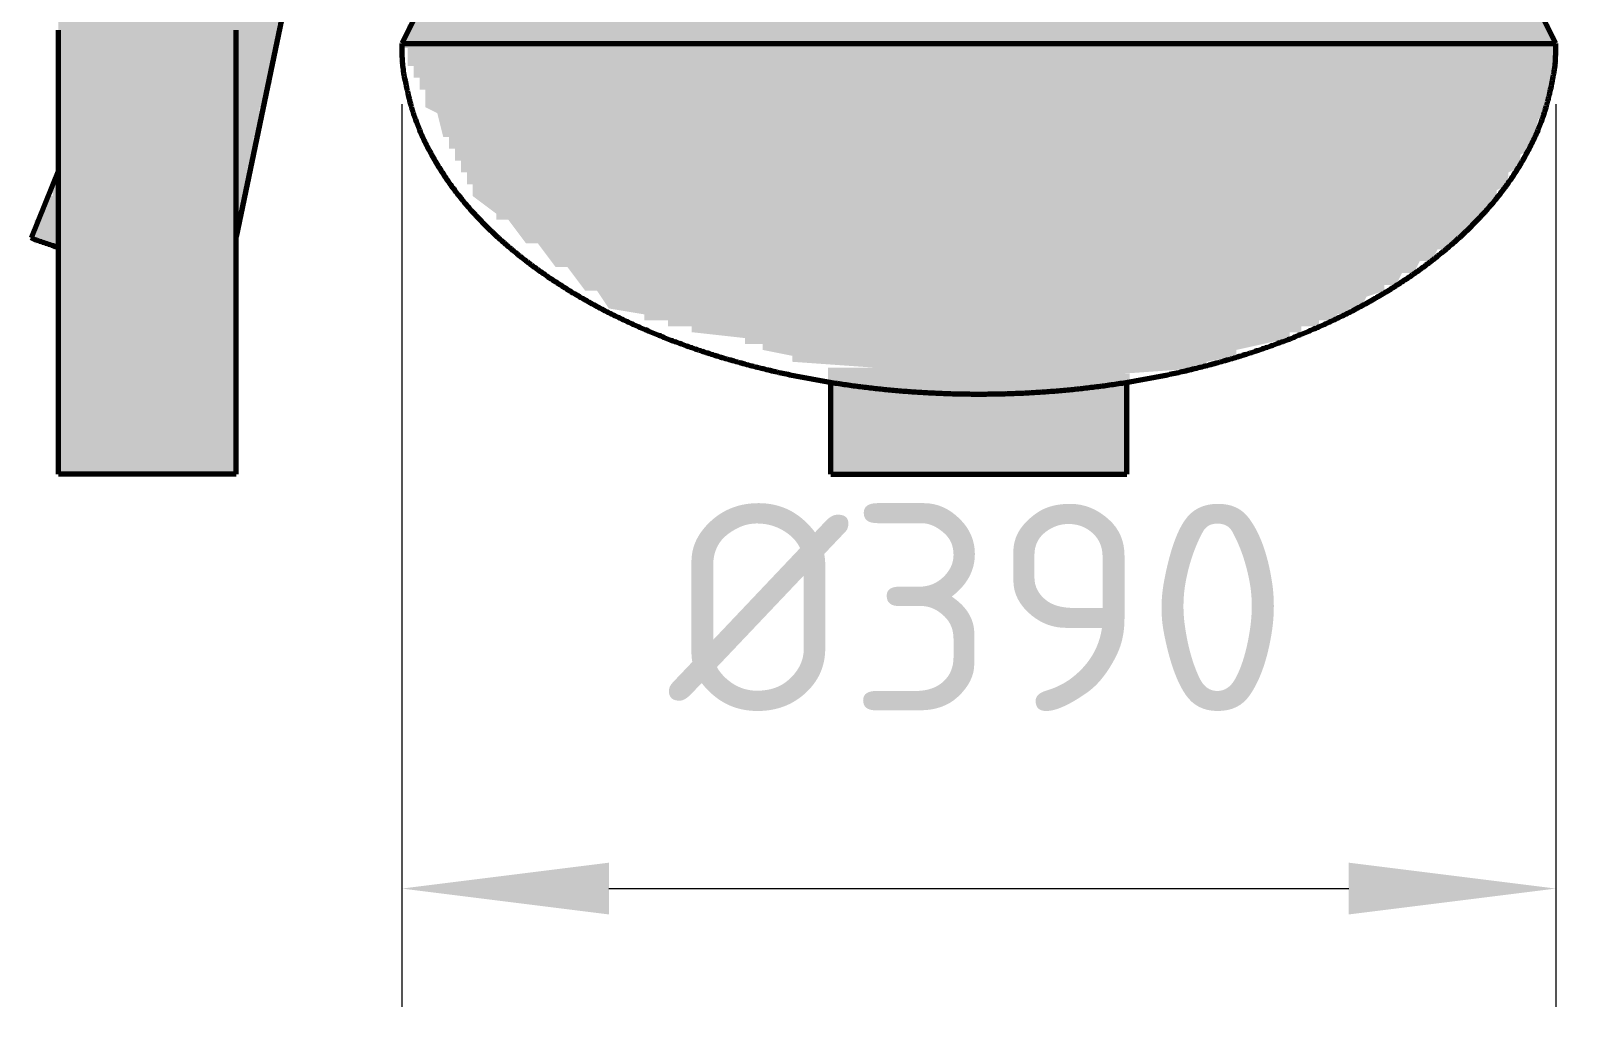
# Model space of a CAD drawing. Header units: millimetres. Extents: x 0 to 420, y 0 to 297.
# Drawn here: x 76.99 to 103.22, y 163.5 to 179.99 of the extents above; entities that cross this region are included whole.
import ezdxf

# ---------------------------------------------------------------- set-up
doc = ezdxf.new("R2010")
doc.units = ezdxf.units.MM
for name, color, linetype, lineweight in [('01-VISIBLE', 7, 'CONTINUOUS', 70), ('04-COTA', 3, 'CONTINUOUS', 18), ('13-GRAFICA', 30, 'CONTINUOUS', 18)]:
    doc.layers.add(name, color=color, linetype=linetype, lineweight=lineweight)
doc.styles.add('ISO3098', font='isocpeur.ttf')
doc.dimstyles.new('FLAMA-IRAM', dxfattribs={"dimtxt": 3.5, "dimasz": 3.5, "dimexe": 2, "dimexo": 1.5, "dimgap": 1, "dimtad": 1, "dimdec": 1, "dimtxsty": 'ISO3098', "dimblk": 'IRAM_FLECHA', "dimblk1": 'IRAM_FLECHA', "dimblk2": 'IRAM_FLECHA', "dimcen": 2.5, "dimclrd": 256, "dimclre": 256, "dimclrt": 256, "dimazin": 3, "dimtfac": 1, "dimtmove": 0, "dimatfit": 3, "dimlwd": 18, "dimlwe": 18})

# ---------------------------------------------------------------- blocks, each defined once
blk = doc.blocks.new('IRAM_FLECHA')
blk.add_solid([(0, 0), (-1, 0.125), (-1, -0.125)])

msp = doc.modelspace()

# ---------------------------------------------------------------- hatches: boundary and pattern name
at = {"layer": '13-GRAFICA', "true_color": 0x202020}
h = msp.add_hatch(color=7, dxfattribs=at)
h.dxf.hatch_style = 1
h.paths.add_polyline_path([(77.45, 172.5), (77.45, 192.5), (80.45, 192.5), (80.45, 172.5)])
h = msp.add_hatch(color=7, dxfattribs=at)
h.dxf.hatch_style = 1
h.paths.add_polyline_path([(80.65, 181.5), (80.65, 181.7), (81.55, 181.7), (81.55, 181.5), (81.45, 181.5), (81.45, 181), (81.35, 181), (81.35, 180.6), (81.25, 180.6), (81.25, 180.1), (81.15, 180.1), (81.15, 179.6), (81.05, 179.6), (81.05, 179.1), (80.95, 179.1), (80.95, 178.7), (80.85, 178.7), (80.85, 178.2), (80.75, 178.2), (80.75, 177.7), (80.65, 177.7), (80.55, 176.8), (80.45, 176.8), (80.45, 181.5)])
at = {"layer": '13-GRAFICA', "true_color": 0xb21820}
h = msp.add_hatch(color=7, dxfattribs=at)
h.dxf.hatch_style = 1
h.paths.add_polyline_path([(92.55, 173.9), (92.55, 174), (92.15, 174), (92.15, 174.1), (91.75, 174.1), (91.75, 174.2), (91.25, 174.2), (91.25, 174.3), (89.85, 174.4), (89.85, 174.5), (89.35, 174.6), (89.35, 174.7), (89.05, 174.7), (89.05, 174.8), (88.15, 174.9), (88.15, 175), (87.75, 175), (87.75, 175.1), (87.35, 175.1), (87.35, 175.2), (86.75, 175.3), (86.55, 175.6), (86.35, 175.6), (86.05, 176), (85.85, 176), (85.55, 176.4), (85.35, 176.4), (85.05, 176.8), (84.85, 176.8), (84.85, 176.9), (84.45, 177.2), (84.45, 177.4), (84.35, 177.4), (84.35, 177.6), (84.25, 177.6), (84.25, 177.8), (84.15, 177.8), (84.15, 178), (84.05, 178), (84.05, 178.2), (83.95, 178.2), (83.85, 178.6), (83.65, 178.7), (83.65, 179), (83.55, 179), (83.55, 179.2), (83.45, 179.2), (83.45, 179.4), (83.35, 179.4), (83.35, 179.7), (83.25, 179.7), (83.35, 180.1), (83.45, 180.1), (83.45, 180.2), (102.55, 180.2), (102.55, 180.1), (102.65, 180.1), (102.65, 179.9), (102.75, 179.9), (102.75, 179.2), (102.65, 179.2), (102.65, 178.8), (102.55, 178.8), (102.55, 178.5), (102.45, 178.5), (102.35, 178), (102.15, 177.9), (102.15, 177.7), (101.95, 177.6), (101.95, 177.4), (101.75, 177.3), (101.75, 177.1), (101.65, 177.1), (100.95, 176.3), (100.75, 176.3), (100.65, 176.1), (100.45, 176.1), (100.35, 175.9), (100.15, 175.9), (100.05, 175.7), (99.85, 175.7), (99.85, 175.6), (99.55, 175.5), (99.45, 175.3), (99.25, 175.3), (99.25, 175.2), (99.05, 175.2), (99.05, 175.1), (98.75, 175.1), (98.75, 175), (98.45, 175), (98.45, 174.9), (98.25, 174.9), (98.25, 174.8), (97.35, 174.6), (97.35, 174.5), (96.85, 174.4), (96.85, 174.3), (95.45, 174.2), (95.45, 174.1), (94.65, 174.1), (94.65, 174), (93.75, 174), (93.75, 173.9)])
at = {"layer": '13-GRAFICA', "true_color": 0x202020}
h = msp.add_hatch(color=7, dxfattribs=at)
h.dxf.hatch_style = 1
h.paths.add_polyline_path([(77.05, 176.8), (77.15, 176.8), (77.15, 177), (77.25, 177), (77.25, 177.2), (77.35, 177.2), (77.35, 177.5), (77.45, 177.5), (77.45, 176.3), (77.35, 176.3), (77.35, 176.4), (77.05, 176.4)])
at = {"layer": '13-GRAFICA', "true_color": 0xb21820}
h = msp.add_hatch(color=7, dxfattribs=at)
h.dxf.hatch_style = 1
h.paths.add_polyline_path([(95.55, 172.5), (90.45, 172.5), (90.45, 174.3), (91.25, 174.3), (91.25, 174.2), (91.75, 174.2), (91.75, 174.1), (92.15, 174.1), (92.15, 174), (92.55, 174), (92.55, 173.9), (93.75, 173.9), (93.75, 174), (94.65, 174), (94.65, 174.1), (95.45, 174.1), (95.45, 174.2), (95.55, 174.2)])

# ---------------------------------------------------------------- linework, layer by layer
at = {"layer": '01-VISIBLE'}
for p, q in [((81.5405, 181.7063), (80.45, 176.5119)), ((83.4875, 180.25), (83.25, 179.775)), ((102.75, 179.775), (102.5125, 180.25)), ((77.45, 177.6345), (76.9864, 176.4953)), ((90.5, 172.5), (90.5, 174.0529)), ((95.5, 172.5), (95.5, 174.0529)), ((80.45, 172.5), (77.45, 172.5)), ((90.5, 172.5), (95.5, 172.5))]:
    msp.add_line(p, q, dxfattribs=at)
for points in [[(77.45, 172.5), (77.45, 172.55), (77.45, 172.6), (77.45, 172.65), (77.45, 172.7), (77.45, 172.75), (77.45, 172.8), (77.45, 172.85), (77.45, 172.9), (77.45, 172.95), (77.45, 173), (77.45, 173.05), (77.45, 173.1), (77.45, 173.15), (77.45, 173.2), (77.45, 173.25), (77.45, 173.3), (77.45, 173.35), (77.45, 173.4), (77.45, 173.45), (77.45, 173.5), (77.45, 173.55), (77.45, 173.6), (77.45, 173.65), (77.45, 173.7), (77.45, 173.75), (77.45, 173.8), (77.45, 173.85), (77.45, 173.9), (77.45, 173.95), (77.45, 174), (77.45, 174.05), (77.45, 174.1), (77.45, 174.15), (77.45, 174.2), (77.45, 174.25), (77.45, 174.3), (77.45, 174.35), (77.45, 174.4), (77.45, 174.45), (77.45, 174.5), (77.45, 174.55), (77.45, 174.6), (77.45, 174.65), (77.45, 174.7), (77.45, 174.75), (77.45, 174.8), (77.45, 174.85), (77.45, 174.9), (77.45, 174.95), (77.45, 175), (77.45, 175.05), (77.45, 175.1), (77.45, 175.15), (77.45, 175.2), (77.45, 175.25), (77.45, 175.3), (77.45, 175.35), (77.45, 175.4), (77.45, 175.45), (77.45, 175.5), (77.45, 175.55), (77.45, 175.6), (77.45, 175.65), (77.45, 175.7), (77.45, 175.75), (77.45, 175.8), (77.45, 175.85), (77.45, 175.9), (77.45, 175.95), (77.45, 176), (77.45, 176.05), (77.45, 176.1), (77.45, 176.15), (77.45, 176.2), (77.45, 176.25), (77.45, 176.3), (77.45, 176.35), (77.45, 176.4), (77.45, 176.45), (77.45, 176.5), (77.45, 176.55), (77.45, 176.6), (77.45, 176.65), (77.45, 176.7), (77.45, 176.75), (77.45, 176.8), (77.45, 176.85), (77.45, 176.9), (77.45, 176.95), (77.45, 177), (77.45, 177.05), (77.45, 177.1), (77.45, 177.15), (77.45, 177.2), (77.45, 177.25), (77.45, 177.3), (77.45, 177.35), (77.45, 177.4), (77.45, 177.45), (77.45, 177.5), (77.45, 177.55), (77.45, 177.6), (77.45, 177.65), (77.45, 177.7), (77.45, 177.75), (77.45, 177.8), (77.45, 177.85), (77.45, 177.9), (77.45, 177.95), (77.45, 178), (77.45, 178.05), (77.45, 178.1), (77.45, 178.15), (77.45, 178.2), (77.45, 178.25), (77.45, 178.3), (77.45, 178.35), (77.45, 178.4), (77.45, 178.45), (77.45, 178.5), (77.45, 178.55), (77.45, 178.6), (77.45, 178.65), (77.45, 178.7), (77.45, 178.75), (77.45, 178.8), (77.45, 178.85), (77.45, 178.9), (77.45, 178.95), (77.45, 179), (77.45, 179.05), (77.45, 179.1), (77.45, 179.15), (77.45, 179.2), (77.45, 179.25), (77.45, 179.3), (77.45, 179.35), (77.45, 179.4), (77.45, 179.45), (77.45, 179.5), (77.45, 179.55), (77.45, 179.6), (77.45, 179.65), (77.45, 179.7), (77.45, 179.75), (77.45, 179.8), (77.45, 179.85), (77.45, 179.9), (77.45, 179.95), (77.45, 180)], [(80.45, 172.5), (80.45, 172.55), (80.45, 172.6), (80.45, 172.65), (80.45, 172.7), (80.45, 172.75), (80.45, 172.8), (80.45, 172.85), (80.45, 172.9), (80.45, 172.95), (80.45, 173), (80.45, 173.05), (80.45, 173.1), (80.45, 173.15), (80.45, 173.2), (80.45, 173.25), (80.45, 173.3), (80.45, 173.35), (80.45, 173.4), (80.45, 173.45), (80.45, 173.5), (80.45, 173.55), (80.45, 173.6), (80.45, 173.65), (80.45, 173.7), (80.45, 173.75), (80.45, 173.8), (80.45, 173.85), (80.45, 173.9), (80.45, 173.95), (80.45, 174), (80.45, 174.05), (80.45, 174.1), (80.45, 174.15), (80.45, 174.2), (80.45, 174.25), (80.45, 174.3), (80.45, 174.35), (80.45, 174.4), (80.45, 174.45), (80.45, 174.5), (80.45, 174.55), (80.45, 174.6), (80.45, 174.65), (80.45, 174.7), (80.45, 174.75), (80.45, 174.8), (80.45, 174.85), (80.45, 174.9), (80.45, 174.95), (80.45, 175), (80.45, 175.05), (80.45, 175.1), (80.45, 175.15), (80.45, 175.2), (80.45, 175.25), (80.45, 175.3), (80.45, 175.35), (80.45, 175.4), (80.45, 175.45), (80.45, 175.5), (80.45, 175.55), (80.45, 175.6), (80.45, 175.65), (80.45, 175.7), (80.45, 175.75), (80.45, 175.8), (80.45, 175.85), (80.45, 175.9), (80.45, 175.95), (80.45, 176), (80.45, 176.05), (80.45, 176.1), (80.45, 176.15), (80.45, 176.2), (80.45, 176.25), (80.45, 176.3), (80.45, 176.35), (80.45, 176.4), (80.45, 176.45), (80.45, 176.5), (80.45, 176.55), (80.45, 176.6), (80.45, 176.65), (80.45, 176.7), (80.45, 176.75), (80.45, 176.8), (80.45, 176.85), (80.45, 176.9), (80.45, 176.95), (80.45, 177), (80.45, 177.05), (80.45, 177.1), (80.45, 177.15), (80.45, 177.2), (80.45, 177.25), (80.45, 177.3), (80.45, 177.35), (80.45, 177.4), (80.45, 177.45), (80.45, 177.5), (80.45, 177.55), (80.45, 177.6), (80.45, 177.65), (80.45, 177.7), (80.45, 177.75), (80.45, 177.8), (80.45, 177.85), (80.45, 177.9), (80.45, 177.95), (80.45, 178), (80.45, 178.05), (80.45, 178.1), (80.45, 178.15), (80.45, 178.2), (80.45, 178.25), (80.45, 178.3), (80.45, 178.35), (80.45, 178.4), (80.45, 178.45), (80.45, 178.5), (80.45, 178.55), (80.45, 178.6), (80.45, 178.65), (80.45, 178.7), (80.45, 178.75), (80.45, 178.8), (80.45, 178.85), (80.45, 178.9), (80.45, 178.95), (80.45, 179), (80.45, 179.05), (80.45, 179.1), (80.45, 179.15), (80.45, 179.2), (80.45, 179.25), (80.45, 179.3), (80.45, 179.35), (80.45, 179.4), (80.45, 179.45), (80.45, 179.5), (80.45, 179.55), (80.45, 179.6), (80.45, 179.65), (80.45, 179.7), (80.45, 179.75), (80.45, 179.8), (80.45, 179.85), (80.45, 179.9), (80.45, 179.95), (80.45, 180)], [(83.25, 179.775), (83.2987, 179.775), (83.3475, 179.775), (83.3962, 179.775), (83.445, 179.775), (83.4938, 179.775), (83.5425, 179.775), (83.5913, 179.775), (83.64, 179.775), (83.6887, 179.775), (83.7375, 179.775), (83.7862, 179.775), (83.835, 179.775), (83.8838, 179.775), (83.9325, 179.775), (83.9813, 179.775), (84.03, 179.775), (84.0787, 179.775), (84.1275, 179.775), (84.1762, 179.775), (84.225, 179.775), (84.2738, 179.775), (84.3225, 179.775), (84.3713, 179.775), (84.42, 179.775), (84.4688, 179.775), (84.5175, 179.775), (84.5662, 179.775), (84.615, 179.775), (84.6637, 179.775), (84.7125, 179.775), (84.7613, 179.775), (84.81, 179.775), (84.8588, 179.775), (84.9075, 179.775), (84.9562, 179.775), (85.005, 179.775), (85.0537, 179.775), (85.1025, 179.775), (85.1513, 179.775), (85.2, 179.775), (85.2488, 179.775), (85.2975, 179.775), (85.3462, 179.775), (85.395, 179.775), (85.4437, 179.775), (85.4925, 179.775), (85.5413, 179.775), (85.59, 179.775), (85.6388, 179.775), (85.6875, 179.775), (85.7362, 179.775), (85.785, 179.775), (85.8337, 179.775), (85.8825, 179.775), (85.9313, 179.775), (85.98, 179.775), (86.0288, 179.775), (86.0775, 179.775), (86.1262, 179.775), (86.175, 179.775), (86.2237, 179.775), (86.2725, 179.775), (86.3213, 179.775), (86.37, 179.775), (86.4188, 179.775), (86.4675, 179.775), (86.5162, 179.775), (86.565, 179.775), (86.6137, 179.775), (86.6625, 179.775), (86.7112, 179.775), (86.76, 179.775), (86.8088, 179.775), (86.8575, 179.775), (86.9062, 179.775), (86.955, 179.775), (87.0037, 179.775), (87.0525, 179.775), (87.1012, 179.775), (87.15, 179.775), (87.1988, 179.775), (87.2475, 179.775), (87.2963, 179.775), (87.345, 179.775), (87.3937, 179.775), (87.4425, 179.775), (87.4913, 179.775), (87.54, 179.775), (87.5888, 179.775), (87.6375, 179.775), (87.6863, 179.775), (87.735, 179.775), (87.7837, 179.775), (87.8325, 179.775), (87.8813, 179.775), (87.93, 179.775), (87.9788, 179.775), (88.0275, 179.775), (88.0763, 179.775), (88.125, 179.775), (88.1737, 179.775), (88.2225, 179.775), (88.2712, 179.775), (88.32, 179.775), (88.3688, 179.775), (88.4175, 179.775), (88.4663, 179.775), (88.515, 179.775), (88.5637, 179.775), (88.6125, 179.775), (88.6612, 179.775), (88.71, 179.775), (88.7587, 179.775), (88.8075, 179.775), (88.8563, 179.775), (88.905, 179.775), (88.9537, 179.775), (89.0025, 179.775), (89.0512, 179.775), (89.1, 179.775), (89.1487, 179.775), (89.1975, 179.775), (89.2463, 179.775), (89.295, 179.775), (89.3438, 179.775), (89.3925, 179.775), (89.4412, 179.775), (89.49, 179.775), (89.5387, 179.775), (89.5875, 179.775), (89.6363, 179.775), (89.685, 179.775), (89.7338, 179.775), (89.7825, 179.775), (89.8313, 179.775), (89.88, 179.775), (89.9288, 179.775), (89.9775, 179.775), (90.0263, 179.775), (90.075, 179.775), (90.1238, 179.775), (90.1725, 179.775), (90.2212, 179.775), (90.27, 179.775), (90.3188, 179.775), (90.3675, 179.775), (90.4163, 179.775), (90.465, 179.775), (90.5138, 179.775), (90.5625, 179.775), (90.6112, 179.775), (90.66, 179.775), (90.7087, 179.775), (90.7575, 179.775), (90.8063, 179.775), (90.855, 179.775), (90.9038, 179.775), (90.9525, 179.775), (91.0012, 179.775), (91.05, 179.775), (91.0987, 179.775), (91.1475, 179.775), (91.1963, 179.775), (91.245, 179.775), (91.2938, 179.775), (91.3425, 179.775), (91.3912, 179.775), (91.44, 179.775), (91.4887, 179.775), (91.5375, 179.775), (91.5862, 179.775), (91.635, 179.775), (91.6838, 179.775), (91.7325, 179.775), (91.7812, 179.775), (91.83, 179.775), (91.8787, 179.775), (91.9275, 179.775), (91.9762, 179.775), (92.025, 179.775), (92.0738, 179.775), (92.1225, 179.775), (92.1713, 179.775), (92.22, 179.775), (92.2687, 179.775), (92.3175, 179.775), (92.3662, 179.775), (92.415, 179.775), (92.4638, 179.775), (92.5125, 179.775), (92.5613, 179.775), (92.61, 179.775), (92.6587, 179.775), (92.7075, 179.775), (92.7562, 179.775), (92.805, 179.775), (92.8538, 179.775), (92.9025, 179.775), (92.9513, 179.775), (93, 179.775), (93.0487, 179.775), (93.0975, 179.775), (93.1462, 179.775), (93.195, 179.775), (93.2437, 179.775), (93.2925, 179.775), (93.3413, 179.775), (93.39, 179.775), (93.4387, 179.775), (93.4875, 179.775), (93.5362, 179.775), (93.585, 179.775), (93.6337, 179.775), (93.6825, 179.775), (93.7313, 179.775), (93.78, 179.775), (93.8287, 179.775), (93.8775, 179.775), (93.9262, 179.775), (93.975, 179.775), (94.0237, 179.775), (94.0725, 179.775), (94.1213, 179.775), (94.17, 179.775), (94.2188, 179.775), (94.2675, 179.775), (94.3162, 179.775), (94.365, 179.775), (94.4137, 179.775), (94.4625, 179.775), (94.5113, 179.775), (94.56, 179.775), (94.6088, 179.775), (94.6575, 179.775), (94.7062, 179.775), (94.755, 179.775), (94.8037, 179.775), (94.8525, 179.775), (94.9013, 179.775), (94.95, 179.775), (94.9988, 179.775), (95.0475, 179.775), (95.0963, 179.775), (95.145, 179.775), (95.1937, 179.775), (95.2425, 179.775), (95.2912, 179.775), (95.34, 179.775), (95.3888, 179.775), (95.4375, 179.775), (95.4862, 179.775), (95.535, 179.775), (95.5838, 179.775), (95.6325, 179.775), (95.6813, 179.775), (95.73, 179.775), (95.7788, 179.775), (95.8275, 179.775), (95.8762, 179.775), (95.925, 179.775), (95.9737, 179.775), (96.0225, 179.775), (96.0712, 179.775), (96.12, 179.775), (96.1688, 179.775), (96.2175, 179.775), (96.2662, 179.775), (96.315, 179.775), (96.3637, 179.775), (96.4125, 179.775), (96.4612, 179.775), (96.51, 179.775), (96.5588, 179.775), (96.6075, 179.775), (96.6562, 179.775), (96.705, 179.775), (96.7537, 179.775), (96.8025, 179.775), (96.8512, 179.775), (96.9, 179.775), (96.9487, 179.775), (96.9975, 179.775), (97.0463, 179.775), (97.095, 179.775), (97.1437, 179.775), (97.1925, 179.775), (97.2412, 179.775), (97.29, 179.775), (97.3387, 179.775), (97.3875, 179.775), (97.4362, 179.775), (97.485, 179.775), (97.5337, 179.775), (97.5825, 179.775), (97.6312, 179.775), (97.68, 179.775), (97.7288, 179.775), (97.7775, 179.775), (97.8263, 179.775), (97.875, 179.775), (97.9237, 179.775), (97.9725, 179.775), (98.0212, 179.775), (98.07, 179.775), (98.1188, 179.775), (98.1675, 179.775), (98.2163, 179.775), (98.265, 179.775), (98.3137, 179.775), (98.3625, 179.775), (98.4112, 179.775), (98.46, 179.775), (98.5087, 179.775), (98.5575, 179.775), (98.6062, 179.775), (98.655, 179.775), (98.7037, 179.775), (98.7525, 179.775), (98.8012, 179.775), (98.85, 179.775), (98.8987, 179.775), (98.9475, 179.775), (98.9963, 179.775), (99.045, 179.775), (99.0938, 179.775), (99.1425, 179.775), (99.1912, 179.775), (99.24, 179.775), (99.2887, 179.775), (99.3375, 179.775), (99.3862, 179.775), (99.435, 179.775), (99.4838, 179.775), (99.5325, 179.775), (99.5812, 179.775), (99.63, 179.775), (99.6787, 179.775), (99.7275, 179.775), (99.7763, 179.775), (99.825, 179.775), (99.8738, 179.775), (99.9225, 179.775), (99.9712, 179.775), (100.02, 179.775), (100.0688, 179.775), (100.1175, 179.775), (100.1663, 179.775), (100.215, 179.775), (100.2638, 179.775), (100.3125, 179.775), (100.3613, 179.775), (100.41, 179.775), (100.4587, 179.775), (100.5075, 179.775), (100.5563, 179.775), (100.605, 179.775), (100.6538, 179.775), (100.7025, 179.775), (100.7512, 179.775), (100.8, 179.775), (100.8487, 179.775), (100.8975, 179.775), (100.9463, 179.775), (100.995, 179.775), (101.0438, 179.775), (101.0925, 179.775), (101.1412, 179.775), (101.19, 179.775), (101.2387, 179.775), (101.2875, 179.775), (101.3362, 179.775), (101.385, 179.775), (101.4338, 179.775), (101.4825, 179.775), (101.5312, 179.775), (101.58, 179.775), (101.6287, 179.775), (101.6775, 179.775), (101.7263, 179.775), (101.775, 179.775), (101.8238, 179.775), (101.8725, 179.775), (101.9213, 179.775), (101.97, 179.775), (102.0188, 179.775), (102.0675, 179.775), (102.1163, 179.775), (102.165, 179.775), (102.2138, 179.775), (102.2625, 179.775), (102.3113, 179.775), (102.36, 179.775), (102.4087, 179.775), (102.4575, 179.775), (102.5063, 179.775), (102.555, 179.775), (102.6038, 179.775), (102.6525, 179.775), (102.7013, 179.775), (102.75, 179.775)], [(83.25, 179.775), (83.2503, 179.7438), (83.2505, 179.7125), (83.2507, 179.6813), (83.2511, 179.6501), (83.2515, 179.6189), (83.2522, 179.5876), (83.253, 179.5564), (83.2542, 179.5252), (83.2558, 179.494), (83.2578, 179.4629), (83.2603, 179.4317), (83.2634, 179.4006), (83.267, 179.3696), (83.2712, 179.3387), (83.2759, 179.3078), (83.281, 179.277), (83.2866, 179.2463), (83.2925, 179.2156), (83.2986, 179.185), (83.305, 179.1544), (83.3114, 179.1238), (83.318, 179.0933), (83.3246, 179.0628), (83.3313, 179.0323), (83.3381, 179.0018), (83.345, 178.9713), (83.352, 178.9409), (83.3591, 178.9105), (83.3663, 178.8801), (83.3737, 178.8498), (83.3813, 178.8195), (83.3891, 178.7892), (83.3972, 178.7591), (83.4055, 178.7289), (83.414, 178.6989), (83.4228, 178.6689), (83.4317, 178.639), (83.4408, 178.6091), (83.4502, 178.5793), (83.4599, 178.5497), (83.47, 178.5201), (83.4804, 178.4907), (83.4911, 178.4613), (83.502, 178.4321), (83.5133, 178.4029), (83.5248, 178.3739), (83.5366, 178.345), (83.5486, 178.3162), (83.5609, 178.2875), (83.5734, 178.2589), (83.5862, 178.2303), (83.5992, 178.2019), (83.6124, 178.1736), (83.6258, 178.1454), (83.6394, 178.1173), (83.6532, 178.0893), (83.6673, 178.0614), (83.6814, 178.0336), (83.6958, 178.0059), (83.7104, 177.9782), (83.7251, 177.9507), (83.74, 177.9233), (83.7551, 177.8959), (83.7703, 177.8686), (83.7857, 177.8414), (83.8012, 177.8144), (83.8169, 177.7874), (83.8328, 177.7605), (83.8488, 177.7337), (83.865, 177.707), (83.8814, 177.6804), (83.8979, 177.6539), (83.9146, 177.6275), (83.9314, 177.6012), (83.9484, 177.575), (83.9656, 177.5489), (83.983, 177.523), (84.0006, 177.4971), (84.0183, 177.4714), (84.0362, 177.4458), (84.0542, 177.4203), (84.0724, 177.3949), (84.0908, 177.3697), (84.1093, 177.3445), (84.128, 177.3195), (84.1468, 177.2946), (84.1658, 177.2698), (84.1849, 177.2451), (84.2041, 177.2205), (84.2235, 177.196), (84.2431, 177.1716), (84.2628, 177.1474), (84.2826, 177.1233), (84.3026, 177.0993), (84.3226, 177.0753), (84.3429, 177.0515), (84.3632, 177.0279), (84.3837, 177.0043), (84.4043, 176.9808), (84.425, 176.9575), (84.4459, 176.9342), (84.4669, 176.9111), (84.488, 176.8881), (84.5092, 176.8651), (84.5305, 176.8423), (84.552, 176.8196), (84.5735, 176.797), (84.5952, 176.7745), (84.617, 176.7522), (84.6389, 176.7299), (84.6609, 176.7077), (84.683, 176.6857), (84.7052, 176.6637), (84.7275, 176.6419), (84.75, 176.6202), (84.7725, 176.5985), (84.7951, 176.577), (84.8179, 176.5556), (84.8407, 176.5343), (84.8636, 176.5131), (84.8866, 176.492), (84.9098, 176.471), (84.933, 176.4501), (84.9563, 176.4293), (84.9797, 176.4087), (85.0032, 176.3881), (85.0268, 176.3676), (85.0505, 176.3473), (85.0743, 176.327), (85.0982, 176.3069), (85.1221, 176.2869), (85.1462, 176.2669), (85.1703, 176.2471), (85.1945, 176.2274), (85.2188, 176.2078), (85.2432, 176.1883), (85.2677, 176.1689), (85.2923, 176.1496), (85.3169, 176.1304), (85.3416, 176.1113), (85.3664, 176.0923), (85.3912, 176.0734), (85.4162, 176.0546), (85.4412, 176.0359), (85.4663, 176.0173), (85.4914, 175.9988), (85.5166, 175.9804), (85.5419, 175.962), (85.5673, 175.9438), (85.5927, 175.9257), (85.6182, 175.9077), (85.6438, 175.8898), (85.6695, 175.8719), (85.6952, 175.8542), (85.7209, 175.8366), (85.7468, 175.819), (85.7727, 175.8016), (85.7986, 175.7842), (85.8247, 175.767), (85.8508, 175.7498), (85.8769, 175.7327), (85.9031, 175.7158), (85.9294, 175.6989), (85.9558, 175.6821), (85.9822, 175.6654), (86.0086, 175.6488), (86.0351, 175.6323), (86.0617, 175.6159), (86.0883, 175.5996), (86.115, 175.5833), (86.1417, 175.5672), (86.1685, 175.5512), (86.1954, 175.5352), (86.2223, 175.5193), (86.2492, 175.5036), (86.2762, 175.4879), (86.3033, 175.4723), (86.3304, 175.4568), (86.3576, 175.4414), (86.3848, 175.426), (86.412, 175.4108), (86.4394, 175.3957), (86.4667, 175.3806), (86.4941, 175.3656), (86.5216, 175.3507), (86.5491, 175.336), (86.5766, 175.3212), (86.6042, 175.3066), (86.6319, 175.2921), (86.6596, 175.2776), (86.6873, 175.2633), (86.7151, 175.249), (86.7429, 175.2348), (86.7707, 175.2207), (86.7987, 175.2067), (86.8266, 175.1927), (86.8546, 175.1789), (86.8826, 175.1651), (86.9107, 175.1514), (86.9388, 175.1378), (86.967, 175.1243), (86.9952, 175.1109), (87.0234, 175.0976), (87.0517, 175.0843), (87.08, 175.0711), (87.1083, 175.058), (87.1367, 175.045), (87.1651, 175.032), (87.1936, 175.0192), (87.2221, 175.0064), (87.2506, 174.9937), (87.2792, 174.9811), (87.3078, 174.9686), (87.3364, 174.9561), (87.3651, 174.9437), (87.3938, 174.9314), (87.4226, 174.9192), (87.4513, 174.9071), (87.4802, 174.895), (87.509, 174.8831), (87.5379, 174.8712), (87.5668, 174.8593), (87.5957, 174.8476), (87.6247, 174.8359), (87.6537, 174.8243), (87.6827, 174.8128), (87.7118, 174.8014), (87.7409, 174.79), (87.77, 174.7788), (87.7992, 174.7676), (87.8283, 174.7564), (87.8575, 174.7454), (87.8868, 174.7344), (87.9161, 174.7235), (87.9453, 174.7127), (87.9747, 174.7019), (88.004, 174.6913), (88.0334, 174.6807), (88.0628, 174.6701), (88.0922, 174.6597), (88.1217, 174.6493), (88.1512, 174.639), (88.1807, 174.6288), (88.2102, 174.6186), (88.2398, 174.6086), (88.2694, 174.5986), (88.299, 174.5886), (88.3286, 174.5788), (88.3583, 174.569), (88.3879, 174.5593), (88.4176, 174.5496), (88.4474, 174.5401), (88.4771, 174.5306), (88.5069, 174.5211), (88.5367, 174.5118), (88.5665, 174.5025), (88.5964, 174.4933), (88.6262, 174.4841), (88.6561, 174.4751), (88.686, 174.4661), (88.7159, 174.4572), (88.7459, 174.4483), (88.7759, 174.4395), (88.8058, 174.4308), (88.8359, 174.4222), (88.8659, 174.4136), (88.8959, 174.4051), (88.926, 174.3966), (88.9561, 174.3883), (88.9862, 174.38), (89.0163, 174.3717), (89.0465, 174.3636), (89.0766, 174.3555), (89.1068, 174.3475), (89.137, 174.3395), (89.1672, 174.3316), (89.1975, 174.3238), (89.2277, 174.3161), (89.258, 174.3084), (89.2883, 174.3008), (89.3186, 174.2933), (89.3489, 174.2858), (89.3793, 174.2784), (89.4096, 174.271), (89.44, 174.2638), (89.4704, 174.2566), (89.5008, 174.2494), (89.5312, 174.2424), (89.5616, 174.2354), (89.5921, 174.2284), (89.6226, 174.2216), (89.653, 174.2148), (89.6835, 174.208), (89.714, 174.2014), (89.7446, 174.1947), (89.7751, 174.1882), (89.8057, 174.1817), (89.8362, 174.1753), (89.8668, 174.169), (89.8974, 174.1627), (89.928, 174.1565), (89.9586, 174.1504), (89.9893, 174.1443), (90.0199, 174.1383), (90.0506, 174.1323), (90.0812, 174.1265), (90.1119, 174.1207), (90.1426, 174.1149), (90.1733, 174.1092), (90.2041, 174.1036), (90.2348, 174.098), (90.2655, 174.0926), (90.2963, 174.0871), (90.3271, 174.0818), (90.3578, 174.0765), (90.3886, 174.0712), (90.4194, 174.0661), (90.4502, 174.061), (90.4811, 174.0559), (90.5119, 174.051), (90.5427, 174.046), (90.5736, 174.0412), (90.6044, 174.0364), (90.6353, 174.0317), (90.6662, 174.027), (90.6971, 174.0225), (90.728, 174.0179), (90.7589, 174.0135), (90.7898, 174.0091), (90.8207, 174.0047), (90.8517, 174.0004), (90.8826, 173.9962), (90.9136, 173.9921), (90.9445, 173.988), (90.9755, 173.984), (91.0065, 173.98), (91.0375, 173.9761), (91.0685, 173.9723), (91.0995, 173.9685), (91.1305, 173.9648), (91.1615, 173.9612), (91.1925, 173.9576), (91.2235, 173.954), (91.2546, 173.9506), (91.2856, 173.9472), (91.3167, 173.9439), (91.3477, 173.9406), (91.3788, 173.9374), (91.4099, 173.9342), (91.441, 173.9311), (91.472, 173.9281), (91.5031, 173.9252), (91.5342, 173.9223), (91.5653, 173.9194), (91.5964, 173.9166), (91.6275, 173.9139), (91.6587, 173.9113), (91.6898, 173.9087), (91.7209, 173.9062), (91.752, 173.9037), (91.7832, 173.9013), (91.8143, 173.8989), (91.8455, 173.8967), (91.8766, 173.8944), (91.9078, 173.8923), (91.9389, 173.8902), (91.9701, 173.8881), (92.0013, 173.8862), (92.0324, 173.8843), (92.0636, 173.8824), (92.0948, 173.8806), (92.126, 173.8789), (92.1572, 173.8772), (92.1884, 173.8756), (92.2195, 173.874), (92.2507, 173.8726), (92.2819, 173.8711), (92.3131, 173.8698), (92.3443, 173.8685), (92.3755, 173.8672), (92.4068, 173.866), (92.438, 173.8649), (92.4692, 173.8638), (92.5004, 173.8628), (92.5316, 173.8619), (92.5628, 173.861), (92.594, 173.8602), (92.6253, 173.8594), (92.6565, 173.8587), (92.6877, 173.8581), (92.7189, 173.8575), (92.7502, 173.857), (92.7814, 173.8565), (92.8126, 173.8561), (92.8439, 173.8558), (92.8751, 173.8555), (92.9063, 173.8553), (92.9375, 173.8551), (92.9688, 173.855), (93, 173.855)], [(93, 173.855), (93.0312, 173.855), (93.0625, 173.8551), (93.0937, 173.8553), (93.1249, 173.8555), (93.1561, 173.8558), (93.1874, 173.8561), (93.2186, 173.8565), (93.2498, 173.8569), (93.2811, 173.8575), (93.3123, 173.858), (93.3435, 173.8587), (93.3747, 173.8594), (93.406, 173.8601), (93.4372, 173.8609), (93.4684, 173.8618), (93.4996, 173.8628), (93.5308, 173.8638), (93.562, 173.8648), (93.5932, 173.866), (93.6245, 173.8671), (93.6557, 173.8684), (93.6869, 173.8697), (93.7181, 173.8711), (93.7493, 173.8725), (93.7805, 173.874), (93.8116, 173.8755), (93.8428, 173.8772), (93.874, 173.8788), (93.9052, 173.8806), (93.9364, 173.8824), (93.9676, 173.8842), (93.9987, 173.8861), (94.0299, 173.8881), (94.0611, 173.8902), (94.0922, 173.8923), (94.1234, 173.8944), (94.1545, 173.8967), (94.1857, 173.8989), (94.2168, 173.9013), (94.248, 173.9037), (94.2791, 173.9062), (94.3102, 173.9087), (94.3413, 173.9113), (94.3725, 173.9139), (94.4036, 173.9167), (94.4347, 173.9194), (94.4658, 173.9223), (94.4969, 173.9252), (94.528, 173.9281), (94.559, 173.9312), (94.5901, 173.9343), (94.6212, 173.9374), (94.6523, 173.9406), (94.6833, 173.9439), (94.7144, 173.9472), (94.7454, 173.9506), (94.7764, 173.9541), (94.8075, 173.9576), (94.8385, 173.9612), (94.8695, 173.9648), (94.9005, 173.9686), (94.9315, 173.9723), (94.9625, 173.9762), (94.9935, 173.9801), (95.0245, 173.984), (95.0555, 173.988), (95.0864, 173.9921), (95.1174, 173.9963), (95.1483, 174.0005), (95.1793, 174.0048), (95.2102, 174.0091), (95.2411, 174.0135), (95.272, 174.018), (95.3029, 174.0225), (95.3338, 174.0271), (95.3647, 174.0317), (95.3956, 174.0365), (95.4264, 174.0412), (95.4573, 174.0461), (95.4881, 174.051), (95.5189, 174.056), (95.5498, 174.061), (95.5806, 174.0661), (95.6114, 174.0713), (95.6422, 174.0765), (95.6729, 174.0818), (95.7037, 174.0872), (95.7345, 174.0926), (95.7652, 174.0981), (95.7959, 174.1036), (95.8267, 174.1092), (95.8574, 174.1149), (95.8881, 174.1207), (95.9188, 174.1265), (95.9494, 174.1324), (95.9801, 174.1383), (96.0107, 174.1443), (96.0414, 174.1504), (96.072, 174.1565), (96.1026, 174.1627), (96.1332, 174.169), (96.1638, 174.1753), (96.1943, 174.1817), (96.2249, 174.1882), (96.2554, 174.1947), (96.286, 174.2013), (96.3165, 174.208), (96.347, 174.2147), (96.3775, 174.2215), (96.4079, 174.2284), (96.4384, 174.2353), (96.4688, 174.2423), (96.4992, 174.2494), (96.5296, 174.2565), (96.56, 174.2637), (96.5904, 174.271), (96.6207, 174.2783), (96.6511, 174.2857), (96.6814, 174.2932), (96.7117, 174.3008), (96.742, 174.3084), (96.7723, 174.316), (96.8025, 174.3238), (96.8328, 174.3316), (96.863, 174.3395), (96.8932, 174.3474), (96.9234, 174.3554), (96.9535, 174.3635), (96.9837, 174.3717), (97.0138, 174.3799), (97.0439, 174.3882), (97.074, 174.3966), (97.1041, 174.405), (97.1341, 174.4135), (97.1642, 174.4221), (97.1942, 174.4307), (97.2242, 174.4394), (97.2541, 174.4482), (97.2841, 174.4571), (97.314, 174.466), (97.3439, 174.475), (97.3738, 174.4841), (97.4037, 174.4932), (97.4335, 174.5024), (97.4633, 174.5117), (97.4931, 174.5211), (97.5229, 174.5305), (97.5526, 174.54), (97.5824, 174.5496), (97.6121, 174.5592), (97.6418, 174.5689), (97.6714, 174.5787), (97.701, 174.5886), (97.7307, 174.5985), (97.7602, 174.6085), (97.7898, 174.6186), (97.8193, 174.6288), (97.8488, 174.639), (97.8783, 174.6493), (97.9078, 174.6597), (97.9372, 174.6701), (97.9666, 174.6806), (97.996, 174.6912), (98.0253, 174.7019), (98.0547, 174.7127), (98.084, 174.7235), (98.1132, 174.7344), (98.1425, 174.7454), (98.1717, 174.7564), (98.2008, 174.7676), (98.23, 174.7788), (98.2591, 174.7901), (98.2882, 174.8014), (98.3173, 174.8128), (98.3463, 174.8244), (98.3753, 174.836), (98.4043, 174.8476), (98.4332, 174.8594), (98.4621, 174.8712), (98.491, 174.8831), (98.5198, 174.8951), (98.5486, 174.9071), (98.5774, 174.9193), (98.6062, 174.9315), (98.6349, 174.9438), (98.6635, 174.9562), (98.6922, 174.9686), (98.7208, 174.9812), (98.7493, 174.9938), (98.7779, 175.0065), (98.8064, 175.0192), (98.8348, 175.0321), (98.8633, 175.045), (98.8916, 175.0581), (98.92, 175.0712), (98.9483, 175.0844), (98.9766, 175.0976), (99.0048, 175.111), (99.033, 175.1244), (99.0612, 175.1379), (99.0893, 175.1515), (99.1173, 175.1652), (99.1454, 175.179), (99.1734, 175.1928), (99.2013, 175.2068), (99.2292, 175.2208), (99.2571, 175.2349), (99.2849, 175.2491), (99.3127, 175.2633), (99.3404, 175.2777), (99.3681, 175.2921), (99.3958, 175.3067), (99.4234, 175.3213), (99.4509, 175.336), (99.4784, 175.3508), (99.5059, 175.3657), (99.5333, 175.3806), (99.5606, 175.3957), (99.588, 175.4108), (99.6152, 175.4261), (99.6424, 175.4414), (99.6696, 175.4568), (99.6967, 175.4723), (99.7238, 175.4879), (99.7508, 175.5036), (99.7777, 175.5193), (99.8046, 175.5352), (99.8315, 175.5511), (99.8583, 175.5672), (99.885, 175.5833), (99.9117, 175.5995), (99.9383, 175.6159), (99.9649, 175.6323), (99.9914, 175.6488), (100.0179, 175.6654), (100.0443, 175.682), (100.0706, 175.6988), (100.0969, 175.7157), (100.1231, 175.7327), (100.1493, 175.7497), (100.1754, 175.7669), (100.2014, 175.7841), (100.2274, 175.8015), (100.2533, 175.8189), (100.2791, 175.8364), (100.3049, 175.8541), (100.3306, 175.8718), (100.3563, 175.8896), (100.3818, 175.9076), (100.4074, 175.9256), (100.4328, 175.9437), (100.4582, 175.9619), (100.4835, 175.9802), (100.5087, 175.9986), (100.5338, 176.0172), (100.5589, 176.0358), (100.5839, 176.0545), (100.6088, 176.0733), (100.6337, 176.0922), (100.6585, 176.1112), (100.6832, 176.1303), (100.7078, 176.1495), (100.7323, 176.1688), (100.7568, 176.1883), (100.7812, 176.2078), (100.8055, 176.2274), (100.8297, 176.2471), (100.8538, 176.267), (100.8779, 176.2869), (100.9018, 176.3069), (100.9257, 176.3271), (100.9495, 176.3473), (100.9732, 176.3677), (100.9968, 176.3881), (101.0203, 176.4087), (101.0437, 176.4293), (101.067, 176.4501), (101.0902, 176.471), (101.1134, 176.492), (101.1364, 176.5131), (101.1593, 176.5343), (101.1822, 176.5556), (101.2049, 176.577), (101.2275, 176.5985), (101.2501, 176.6201), (101.2725, 176.6419), (101.2948, 176.6637), (101.317, 176.6857), (101.3391, 176.7077), (101.3611, 176.7299), (101.383, 176.7522), (101.4048, 176.7745), (101.4265, 176.797), (101.448, 176.8196), (101.4695, 176.8423), (101.4908, 176.8651), (101.512, 176.8881), (101.5331, 176.9111), (101.5541, 176.9342), (101.5749, 176.9575), (101.5957, 176.9808), (101.6163, 177.0043), (101.6368, 177.0279), (101.6571, 177.0516), (101.6773, 177.0754), (101.6974, 177.0993), (101.7174, 177.1233), (101.7372, 177.1474), (101.7569, 177.1716), (101.7765, 177.196), (101.7959, 177.2205), (101.8151, 177.245), (101.8343, 177.2697), (101.8532, 177.2945), (101.8721, 177.3195), (101.8907, 177.3445), (101.9092, 177.3697), (101.9276, 177.3949), (101.9458, 177.4203), (101.9638, 177.4458), (101.9817, 177.4714), (101.9994, 177.4971), (102.0169, 177.523), (102.0343, 177.5489), (102.0515, 177.575), (102.0685, 177.6012), (102.0854, 177.6275), (102.1021, 177.6539), (102.1186, 177.6804), (102.135, 177.707), (102.1512, 177.7337), (102.1672, 177.7604), (102.1831, 177.7873), (102.1988, 177.8143), (102.2144, 177.8414), (102.2297, 177.8686), (102.2449, 177.8959), (102.26, 177.9233), (102.2749, 177.9507), (102.2896, 177.9783), (102.3041, 178.0059), (102.3185, 178.0336), (102.3327, 178.0615), (102.3467, 178.0894), (102.3605, 178.1174), (102.3742, 178.1454), (102.3876, 178.1736), (102.4009, 178.2019), (102.4139, 178.2303), (102.4266, 178.2588), (102.4392, 178.2874), (102.4514, 178.3161), (102.4635, 178.345), (102.4752, 178.3739), (102.4867, 178.4029), (102.4979, 178.4321), (102.5089, 178.4613), (102.5195, 178.4907), (102.5299, 178.5202), (102.54, 178.5497), (102.5497, 178.5794), (102.5592, 178.6091), (102.5685, 178.639), (102.5774, 178.6689), (102.5861, 178.6989), (102.5945, 178.729), (102.6027, 178.7591), (102.6107, 178.7893), (102.6186, 178.8195), (102.6262, 178.8498), (102.6337, 178.8801), (102.641, 178.9105), (102.6481, 178.9409), (102.6552, 178.9713), (102.662, 179.0018), (102.6688, 179.0323), (102.6755, 179.0628), (102.682, 179.0933), (102.6885, 179.1239), (102.6948, 179.1544), (102.7011, 179.185), (102.7073, 179.2156), (102.7133, 179.2463), (102.7191, 179.277), (102.7244, 179.3078), (102.7291, 179.3386), (102.7332, 179.3696), (102.7367, 179.4006), (102.7396, 179.4317), (102.742, 179.4629), (102.744, 179.494), (102.7455, 179.5252), (102.7468, 179.5564), (102.7478, 179.5876), (102.7485, 179.6189), (102.7491, 179.6501), (102.7495, 179.6813), (102.7498, 179.7125), (102.75, 179.7438), (102.75, 179.775)], [(77.36, 176.3571), (77.3348, 176.3655), (77.3095, 176.374), (77.2843, 176.3825), (77.2591, 176.391), (77.2339, 176.3996), (77.2087, 176.4083), (77.1835, 176.417), (77.1584, 176.4258), (77.1333, 176.4346), (77.1082, 176.4436), (77.0832, 176.4528), (77.0582, 176.4621), (77.0334, 176.4717), (77.0088, 176.482), (76.9864, 176.4953)], [(77.45, 176.3273), (77.435, 176.3322), (77.42, 176.3372), (77.405, 176.3421), (77.39, 176.3471), (77.375, 176.3521), (77.36, 176.3571)]]:
    msp.add_lwpolyline(points, dxfattribs=at)

# ---------------------------------------------------------------- dimensions: what is measured, and where the dimension line sits
at = {"layer": '04-COTA'}
msp.add_linear_dim(base=(117.25, 180.25), p1=(102.75, 180.25), p2=(102.75, 182.25), angle=90, location=(117.25, 189.5285), dimstyle='FLAMA-IRAM', override={"dimlfac": 20, "dimtmove": 2}, dxfattribs=at).render()
msp.add_linear_dim(base=(83.25, 165.5), p1=(83.25, 180.25), p2=(102.75, 180.25), dimstyle='FLAMA-IRAM', override={"dimlfac": 20, "dimpost": '%%c<>'}, dxfattribs=at).render()

doc.saveas('drawing.dxf')
